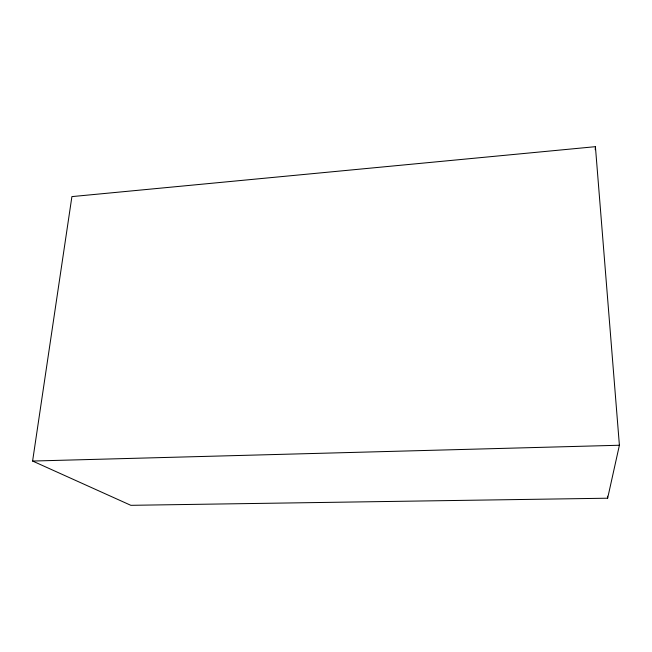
<?xml version="1.0" encoding="UTF-8"?>
<svg xmlns="http://www.w3.org/2000/svg" width="652" height="652" viewBox="0 0 652 652"><rect width="100%" height="100%" fill="white"/><g stroke="black" fill="none" stroke-linecap="round" stroke-linejoin="round"><path stroke-width="0.98" d="M595.235 149.707L595.415 146.676L71.907 196.602L32.6 461.046L130.856 505.324L607.64 498.209L619.4 445.243L595.415 146.676M32.6 461.046L619.4 445.243M607.493 496.18L607.64 498.209"/></g></svg>
